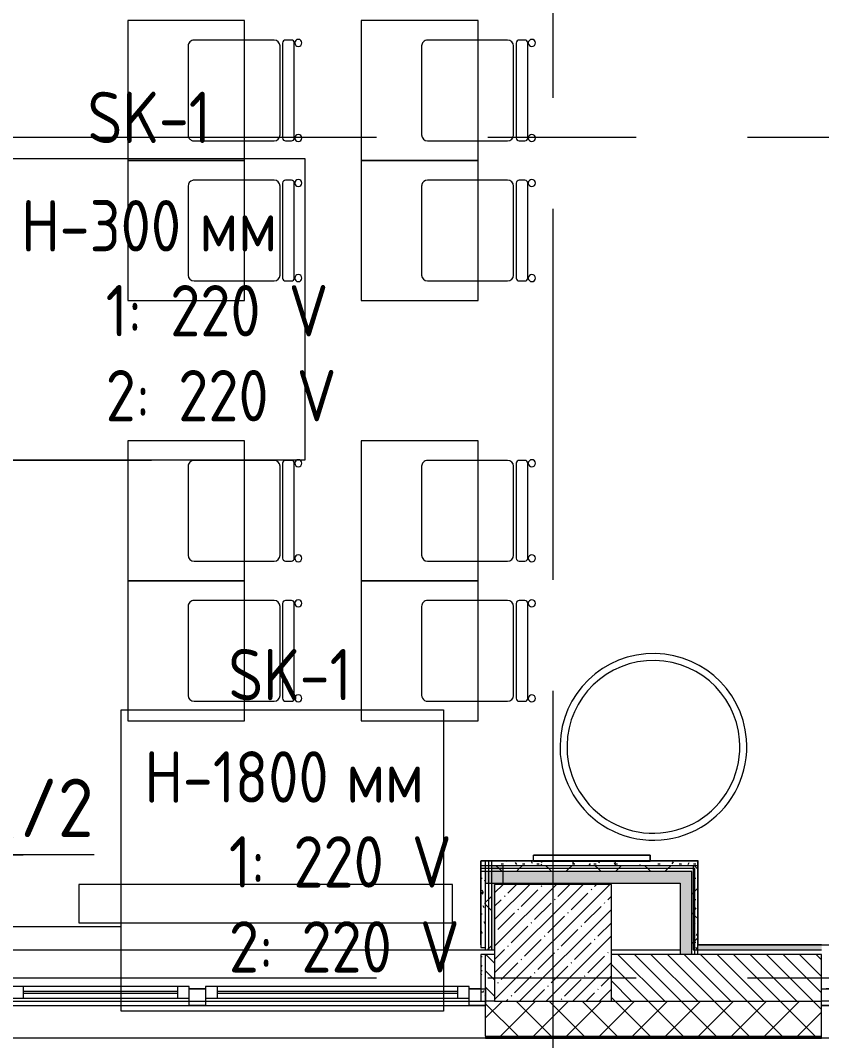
# Model space of a CAD drawing. Header units: millimetres. Extents: x 35881 to 234190, y -8553 to 29063.
# Drawn here: x 49879 to 53310, y -269 to 4100 of the extents above; entities that cross this region are included whole.
import ezdxf

# ---------------------------------------------------------------- set-up
doc = ezdxf.new("R2010")
doc.units = ezdxf.units.MM
doc.linetypes.add('Осевая', pattern=[3175, 635, -476.25, 1587.5, -476.25])
for name, color, linetype, lineweight in [('A-ANNO-DIMS', 7, 'Continuous', 9), ('A-ANNO-DIMS-100', 7, 'Continuous', 9), ('A-GLAZ', 7, 'Continuous', 9), ('A-GLAZ-1', 7, 'Continuous', 13), ('A-WALL', 7, 'Continuous', 9), ('E-ELEC-FIXT-IDEN', 7, 'Continuous', 9), ('I-WALL', 7, 'Continuous', 9), ('M-EQPM', 7, 'Continuous', 9), ('S-COLS', 7, 'Continuous', 9), ('Оси', 7, 'Continuous', 9), ('Оси-2', 7, 'Осевая', 9)]:
    doc.layers.add(name, color=color, linetype=linetype, lineweight=lineweight)
for name, color, linetype, lineweight, true_color in [('A-WALL-1', 7, 'Continuous', 9, 0x3c3c3c), ('A-WALL-FNSH-1', 7, 'Continuous', 9, 0x3c3c3c), ('I-FURN-1', 7, 'Continuous', 9, 0xf0f0f0), ('M-EQPM-1', 7, 'Continuous', 9, 0xd4d4d4)]:
    doc.layers.add(name, color=color, linetype=linetype, lineweight=lineweight, true_color=true_color)
doc.styles.add('GOST Common', font='GOST_Common.ttf', dxfattribs={"width": 0.9, "height": 220})
doc.styles.add('ISOCPEUR', font='isocpeur.ttf', dxfattribs={"width": 0.9, "height": 250})
doc.dimstyles.new('ISO-2_5_0_9К_БОЛЬШОЙ_2', dxfattribs={"dimscale": 304.8, "dimtxt": 248.995294, "dimasz": 0.492126, "dimexe": 0.393701, "dimexo": 0.984252, "dimgap": 0, "dimtad": 1, "dimdec": 0, "dimrnd": 10, "dimzin": 0, "dimdsep": 46, "dimtxsty": 'ISOCPEUR', "dimblk1": 'OBLIQUE', "dimblk2": 'OBLIQUE', "dimsah": 1, "dimcen": 0.09, "dimdle": 0.393701, "dimazin": 0, "dimtfac": 1, "dimtdec": 4, "dimtix": 1, "dimtmove": 1, "dimatfit": 3, "dimfxl": 1, "dimtvp": 1, "dimtolj": 1, "dimtzin": 0, "dimarcsym": 2})
pattern_1 = [(0, (0, 0), (121.92, 30.48), [10.058, -81.382, 10.058, -81.382, -487.68]), (0, (0, 0), (121.92, 30.48), [-182.88, 10.058, -172.822, 10.058, -81.382, -213.36]), (0, (0, 0), (121.92, 30.48), [-457.2, 10.058, -50.902, 10.058, -142.342]), (120, (45.72, 15.24), (-87.356454, 90.345817), [10.058, -81.382, 10.058, -81.382, -487.68]), (120, (45.72, 15.24), (-87.356454, 90.345817), [-182.88, 10.058, -172.822, 10.058, -81.382, -213.36]), (120, (45.72, 15.24), (-87.356454, 90.345817), [-457.2, 10.058, -50.902, 10.058, -142.342]), (240, (60.96, 76.2), (-34.563546, -120.825817), [10.058, -81.382, 10.058, -81.382, -487.68]), (240, (60.96, 76.2), (-34.563546, -120.825817), [-182.88, 10.058, -172.822, 10.058, -81.382, -213.36]), (240, (60.96, 76.2), (-34.563546, -120.825817), [-457.2, 10.058, -50.902, 10.058, -142.342])]
pattern_2 = [(45, (0, 0), (-106.066, 106.066), []), (135, (0, 0), (-106.066, -106.066), [])]

# ---------------------------------------------------------------- blocks, each defined once
blk = doc.blocks.new('BSC_Колонна _Прямоугольная - 500х500-V8-План размещения напольных электротехнических лючков и розеток 1 этажа в осях 12-23')
at = {"layer": 'S-COLS'}
h = blk.add_hatch(dxfattribs=at)
h.set_pattern_fill('FP_10', color=256, style=0, pattern_type=2)
h.set_pattern_definition([(45, (-52160, -150), (-57.02463, 57.02463), []), (45, (-52102.975, -150), (-57.02463, 57.02463), [100.806, -20.161, 3.353, -16.808])])
h.paths.add_polyline_path([(-250, -250), (250, -250), (250, 250), (-250, 250), (-250, 69.9)])
for p, q in [((250, 250), (-250, 250)), ((-250, 250), (-250, -250)), ((250, -250), (250, 250)), ((-250, -250), (250, -250))]:
    blk.add_line(p, q, dxfattribs=at)
blk = doc.blocks.new('120_Окно_СКБ_2Ст - 120_Окно_СКБ_2Ст 2100х2500 _мал створка справа_-22445857-План размещения напольных электротехнических лючков и розеток 1 этажа в осях 12-23')
at = {"layer": 'A-GLAZ'}
for p, q in [((1050, -57), (-1050, -57)), ((-1030, -127), (-980, -127)), ((-930, -107), (100, -107)), ((100, -117), (-930, -117)), ((150, -127), (220, -127)), ((270, -107), (930, -107)), ((930, -117), (270, -117)), ((980, -127), (1030, -127))]:
    blk.add_line(p, q, dxfattribs=at)
at = {"layer": 'A-GLAZ-1'}
for p, q in [((-1050, -127), (-1050, -57)), ((-1050, -57), (-980, -57)), ((-980, -57), (-980, -127)), ((150, -87), (-980, -87)), ((-980, -87), (-980, -137)), ((-930, -137), (-930, -87)), ((100, -137), (100, -87)), ((150, -127), (150, -57)), ((150, -57), (220, -57)), ((150, -137), (150, -87)), ((220, -57), (220, -127)), ((980, -87), (220, -87)), ((220, -87), (220, -137)), ((270, -137), (270, -87)), ((930, -137), (930, -87)), ((980, -127), (980, -57)), ((980, -57), (1050, -57)), ((980, -137), (980, -87)), ((1050, -57), (1050, -127)), ((-980, -127), (-1050, -127)), ((220, -127), (150, -127)), ((1050, -127), (980, -127)), ((-980, -137), (150, -137)), ((220, -137), (980, -137))]:
    blk.add_line(p, q, dxfattribs=at)
blk = doc.blocks.new('120_Окно_СКБ_2Ст - 120_Окно_СКБ_2Ст 3100х2500 _мал_створка слева_-22446080-План размещения напольных электротехнических лючков и розеток 1 этажа в осях 12-23')
at = {"layer": 'A-GLAZ'}
for p, q in [((1550, -57), (-1550, -57)), ((-1530, -127), (-1480, -127)), ((-1430, -107), (600, -107)), ((600, -117), (-1430, -117)), ((650, -127), (720, -127)), ((770, -107), (1430, -107)), ((1430, -117), (770, -117)), ((1480, -127), (1530, -127))]:
    blk.add_line(p, q, dxfattribs=at)
at = {"layer": 'A-GLAZ-1'}
for p, q in [((-1550, -127), (-1550, -57)), ((-1550, -57), (-1480, -57)), ((-1480, -57), (-1480, -127)), ((650, -87), (-1480, -87)), ((-1480, -87), (-1480, -137)), ((-1430, -137), (-1430, -87)), ((600, -137), (600, -87)), ((650, -127), (650, -57)), ((650, -57), (720, -57)), ((650, -137), (650, -87)), ((720, -57), (720, -127)), ((1480, -87), (720, -87)), ((720, -87), (720, -137)), ((770, -137), (770, -87)), ((1430, -137), (1430, -87)), ((1480, -127), (1480, -57)), ((1480, -57), (1550, -57)), ((1480, -137), (1480, -87)), ((1550, -57), (1550, -127)), ((-1480, -127), (-1550, -127)), ((720, -127), (650, -127)), ((1550, -127), (1480, -127)), ((-1480, -137), (650, -137)), ((720, -137), (1480, -137))]:
    blk.add_line(p, q, dxfattribs=at)
blk = doc.blocks.new('Стол базовый прямоугольный - 1_7а-25476368-План размещения напольных электротехнических лючков и розеток 1 этажа в осях 12-23')
at = {"layer": 'I-FURN-1'}
for p, q in [((250, 300), (-250, 300)), ((-250, 300), (-250, -300)), ((250, -300), (250, 300)), ((-250, -300), (250, -300))]:
    blk.add_line(p, q, dxfattribs=at)
blk = doc.blocks.new('Стул Breuer - 1_9а-V93-План размещения напольных электротехнических лючков и розеток 1 этажа в осях 12-23')
at = {"layer": 'I-FURN-1'}
for p, q in [((190.5, 241.3), (-190.5, 241.3)), ((-215.9, 215.9), (-215.9, 0)), ((215.9, 0), (215.9, 215.9)), ((-215.9, 0), (-215.9, -127)), ((215.9, -127), (215.9, 0)), ((203.2, -163.5), (-203.2, -163.5)), ((-190.5, -152.4), (190.5, -152.4)), ((-215.9, -176.2), (-215.9, -200.8)), ((-203.2, -213.5), (203.2, -213.5)), ((215.9, -200.8), (215.9, -176.2))]:
    blk.add_line(p, q, dxfattribs=at)
for centre, radius, start, end in [((-190.5, 215.9), 25.4, 165, 180), ((-190.5, 215.9), 25.4, 150, 165), ((-190.5, 215.9), 25.4, 135, 150), ((-190.5, 215.9), 25.4, 120, 135), ((-190.5, 215.9), 25.4, 90, 120), ((190.5, 215.9), 25.4, 0, 90), ((-190.5, -127), 25.4, 180, 270), ((190.5, -127), 25.4, 270, 360), ((-203.2, -176.2), 12.7, 90, 180), ((203.2, -176.2), 12.7, 360, 90), ((-203.5, -230.6), 15.1, 360, 180), ((-203.2, -200.8), 12.7, 180, 270), ((203.7, -230.6), 15.1, 360, 180), ((203.2, -200.8), 12.7, 270, 360), ((-203.5, -230.6), 15.1, 180, 360), ((203.7, -230.6), 15.1, 180, 360)]:
    blk.add_arc(centre, radius, start, end, dxfattribs=at)
blk = doc.blocks.new('Стул Breuer - 1_9а-V94-План размещения напольных электротехнических лючков и розеток 1 этажа в осях 12-23')
at = {"layer": 'I-FURN-1'}
for p, q in [((190.5, 241.3), (-190.5, 241.3)), ((-215.9, 215.9), (-215.9, 0)), ((215.9, 0), (215.9, 215.9)), ((-215.9, 0), (-215.9, -127)), ((215.9, -127), (215.9, 0)), ((203.2, -163.5), (-203.2, -163.5)), ((-190.5, -152.4), (190.5, -152.4)), ((-215.9, -176.2), (-215.9, -200.8)), ((-203.2, -213.5), (203.2, -213.5)), ((215.9, -200.8), (215.9, -176.2))]:
    blk.add_line(p, q, dxfattribs=at)
for centre, radius, start, end in [((-190.5, 215.9), 25.4, 90, 180), ((190.5, 215.9), 25.4, 15, 90), ((190.5, 215.9), 25.4, 0, 15), ((-190.5, -127), 25.4, 180, 270), ((190.5, -127), 25.4, 270, 360), ((-203.2, -176.2), 12.7, 90, 180), ((203.2, -176.2), 12.7, 360, 90), ((-203.5, -230.6), 15.1, 360, 180), ((-203.2, -200.8), 12.7, 180, 270), ((203.7, -230.6), 15.1, 360, 180), ((203.2, -200.8), 12.7, 270, 360), ((-203.5, -230.6), 15.1, 180, 360), ((203.7, -230.6), 15.1, 180, 360)]:
    blk.add_arc(centre, radius, start, end, dxfattribs=at)
blk = doc.blocks.new('Стул Breuer - 1_9а-V72-План размещения напольных электротехнических лючков и розеток 1 этажа в осях 12-23')
at = {"layer": 'I-FURN-1'}
for p, q in [((190.5, 241.3), (-190.5, 241.3)), ((-215.9, 215.9), (-215.9, 0)), ((215.9, 0), (215.9, 215.9)), ((-215.9, 0), (-215.9, -127)), ((215.9, -127), (215.9, 0)), ((203.2, -163.5), (-203.2, -163.5)), ((-190.5, -152.4), (190.5, -152.4)), ((-215.9, -176.2), (-215.9, -200.8)), ((-203.2, -213.5), (203.2, -213.5)), ((215.9, -200.8), (215.9, -176.2))]:
    blk.add_line(p, q, dxfattribs=at)
for centre, radius, start, end in [((-190.5, 215.9), 25.4, 90, 180), ((190.5, 215.9), 25.4, 0, 90), ((-190.5, -127), 25.4, 180, 270), ((190.5, -127), 25.4, 270, 360), ((-203.2, -176.2), 12.7, 90, 180), ((203.2, -176.2), 12.7, 360, 90), ((-203.5, -230.6), 15.1, 360, 180), ((-203.2, -200.8), 12.7, 180, 270), ((203.7, -230.6), 15.1, 360, 180), ((203.2, -200.8), 12.7, 270, 360), ((-203.5, -230.6), 15.1, 180, 360), ((203.7, -230.6), 15.1, 180, 360)]:
    blk.add_arc(centre, radius, start, end, dxfattribs=at)
blk = doc.blocks.new('Стул Breuer - 1_9а-V95-План размещения напольных электротехнических лючков и розеток 1 этажа в осях 12-23')
at = {"layer": 'I-FURN-1'}
for p, q in [((190.5, 241.3), (-190.5, 241.3)), ((-215.9, 215.9), (-215.9, 0)), ((215.9, 0), (215.9, 215.9)), ((-215.9, 0), (-215.9, -127)), ((215.9, -127), (215.9, 0)), ((203.2, -163.5), (-203.2, -163.5)), ((-190.5, -152.4), (190.5, -152.4)), ((-215.9, -176.2), (-215.9, -200.8)), ((-203.2, -213.5), (203.2, -213.5)), ((215.9, -200.8), (215.9, -176.2))]:
    blk.add_line(p, q, dxfattribs=at)
for centre, radius, start, end in [((-190.5, 215.9), 25.4, 90, 180), ((190.5, 215.9), 25.4, 75, 90), ((190.5, 215.9), 25.4, 0, 75), ((-190.5, -127), 25.4, 180, 270), ((190.5, -127), 25.4, 270, 360), ((-203.2, -176.2), 12.7, 90, 180), ((203.2, -176.2), 12.7, 360, 90), ((-203.5, -230.6), 15.1, 360, 180), ((-203.2, -200.8), 12.7, 180, 270), ((203.7, -230.6), 15.1, 360, 180), ((203.2, -200.8), 12.7, 270, 360), ((-203.5, -230.6), 15.1, 180, 360), ((203.7, -230.6), 15.1, 180, 360)]:
    blk.add_arc(centre, radius, start, end, dxfattribs=at)
blk = doc.blocks.new('Стул Breuer - 1_9а-V96-План размещения напольных электротехнических лючков и розеток 1 этажа в осях 12-23')
at = {"layer": 'I-FURN-1'}
for p, q in [((190.5, 241.3), (-190.5, 241.3)), ((-215.9, 215.9), (-215.9, 0)), ((215.9, 0), (215.9, 215.9)), ((-215.9, 0), (-215.9, -127)), ((215.9, -127), (215.9, 0)), ((203.2, -163.5), (-203.2, -163.5)), ((-190.5, -152.4), (190.5, -152.4)), ((-215.9, -176.2), (-215.9, -200.8)), ((-203.2, -213.5), (203.2, -213.5)), ((215.9, -200.8), (215.9, -176.2))]:
    blk.add_line(p, q, dxfattribs=at)
for centre, radius, start, end in [((-190.5, 215.9), 25.4, 120, 180), ((-190.5, 215.9), 25.4, 90, 120), ((190.5, 215.9), 25.4, 0, 90), ((-190.5, -127), 25.4, 180, 270), ((190.5, -127), 25.4, 270, 360), ((-203.2, -176.2), 12.7, 90, 180), ((203.2, -176.2), 12.7, 360, 90), ((-203.5, -230.6), 15.1, 360, 180), ((-203.2, -200.8), 12.7, 180, 270), ((203.7, -230.6), 15.1, 360, 180), ((203.2, -200.8), 12.7, 270, 360), ((-203.5, -230.6), 15.1, 180, 360), ((203.7, -230.6), 15.1, 180, 360)]:
    blk.add_arc(centre, radius, start, end, dxfattribs=at)
blk = doc.blocks.new('ПУФ - 1_53-V119-План размещения напольных электротехнических лючков и розеток 1 этажа в осях 12-23')
at = {"layer": 'I-FURN-1'}
for radius, start, end in [(400, 360, 180), (400, 0, 180), (370, 360, 180), (370, 0, 180), (400, 180, 360), (370, 180, 360), (370, 180, 360), (400, 180, 360)]:
    blk.add_arc((0, 0), radius, start, end, dxfattribs=at)
blk = doc.blocks.new('radiator_prado_classic_z_tip_30_po exemplyaru - Classic Z Тип 30-500-30677899-План размещения напольных электротехнических лючков и розеток 1 этажа в осях 12-23')
at = {"layer": 'M-EQPM-1'}
for p, q in [((0, 228), (0, 64)), ((1600, 228), (0, 228)), ((1600, 64), (1600, 228)), ((0, 64), (1600, 64))]:
    blk.add_line(p, q, dxfattribs=at)
blk = doc.blocks.new('Мебель_универсальная - 1_5р-31046418-План размещения напольных электротехнических лючков и розеток 1 этажа в осях 12-23')
at = {"layer": 'I-FURN-1'}
for p, q in [((61490, 7049), (60990, 7049)), ((60990, 7049), (61490, 7049)), ((60990, 7049), (60990, 7024)), ((60990, 7049), (60990, 7024)), ((61490, 7024), (61490, 7049)), ((61490, 7049), (61490, 7024)), ((61490, 7024), (60990, 7024)), ((60990, 7024), (61490, 7024))]:
    blk.add_line(p, q, dxfattribs=at)
blk = doc.blocks.new('DIMBLOCK96-План размещения напольных электротехнических лючков и розеток 1 этажа в осях 12-23')
at = {"layer": 'A-ANNO-DIMS-100'}
for p, q in [((49771.5, 332.4), (49771.5, 646.3)), ((49415.8, 600), (49415.8, 406.3)), ((49415.8, 526.3), (49415.8, 600)), ((49415.8, 526.3), (49891.5, 526.3)), ((49664.7, 526.3), (49593.7, 526.3)), ((50195.6, 526.3), (49664.7, 526.3)), ((49771.5, 526.3), (49771.5, 332.4))]:
    blk.add_line(p, q, dxfattribs=at)
at = {"layer": 'A-ANNO-DIMS-100', "lineweight": 20}
for p, q in [((49415.8, 526.3), (49490.8, 601.3)), ((49771.5, 526.3), (49846.5, 601.3)), ((49415.8, 526.3), (49340.8, 451.3)), ((49771.5, 526.3), (49696.5, 451.3))]:
    blk.add_line(p, q, dxfattribs=at)
at = {"layer": 'A-ANNO-DIMS-100', "color": 0, "insert": (49764.7, 852.9), "char_height": 250, "width": 517.144, "attachment_point": 1, "line_spacing_factor": 1.149209, "style": 'ISOCPEUR'}
blk.add_mtext('1/2', dxfattribs=at)
blk = doc.blocks.new('_Oblique')
at = {"color": 0, "linetype": 'ByBlock', "lineweight": -2}
blk.add_line((-0.5, -0.5), (0.5, 0.5), dxfattribs=at)

msp = doc.modelspace()

# ---------------------------------------------------------------- hatches: boundary and pattern name
at = {"layer": 'A-WALL'}
h = msp.add_hatch(dxfattribs=at)
h.set_pattern_fill('FP_21', color=256, style=0, pattern_type=2)
h.set_pattern_definition([(135, (0, 0), (-35.35534, -35.35534), [])])
h.paths.add_polyline_path([(65160, -100), (65410, -100), (65410, 100), (65160, 100)])
h.paths.add_polyline_path([(64260, -100), (64260, 100), (63710, 100), (63710, -100)])
h.paths.add_polyline_path([(61538.4, -100), (61610, -100), (61610, 100), (61410, 100), (61410, -100)])
h.paths.add_polyline_path([(60010, -100), (60010, 100), (59260, 100), (59260, -100)])
h.paths.add_polyline_path([(57160, -100), (57160, 100), (56910, 100), (56910, -100)])
h.paths.add_polyline_path([(53310, -100), (53310, 100), (52410, 100), (52410, -100), (52809.7, -100)])
h.paths.add_polyline_path([(51871.5, -100), (51910, -100), (51910, 100), (51871.5, 100)])
h.paths.add_polyline_path([(49771.5, -100), (49771.5, 100), (49060, 100), (49060, -100)])
h.paths.add_polyline_path([(48160, -100), (48160, 100), (47910, 100), (47910, -100)])
h = msp.add_hatch(dxfattribs=at)
h.set_pattern_fill('FP_17', color=256, style=0, pattern_type=2)
h.set_pattern_definition([(45, (0, 0), (-70.71068, 70.71068), []), (135, (0, 0), (-70.71068, -70.71068), [])])
h.paths.add_polyline_path([(75358.8, -250), (75700, -250), (75700, -100), (73980, -100), (73980, -250), (74631.4, -250)])
h.paths.add_polyline_path([(70660, -250), (70660, -100), (67060, -100), (67060, -250), (70267, -250)])
h.paths.add_polyline_path([(72280, -250), (72280, -100), (71560, -100), (71560, -250), (71721.8, -250)])
h.paths.add_polyline_path([(65160, -250), (66160, -250), (66160, -100), (65160, -100)])
h.paths.add_polyline_path([(63710, -250), (64260, -250), (64260, -100), (63710, -100)])
h.paths.add_polyline_path([(61410, -250), (61610, -250), (61610, -100), (60910, -100), (60910, -250)])
h.paths.add_polyline_path([(60010, -250), (60010, -100), (59260, -100), (59260, -250)])
h.paths.add_polyline_path([(57160, -250), (57160, -100), (56410, -100), (56410, -250), (56910, -250)])
h.paths.add_polyline_path([(52809.7, -250), (53310, -250), (53310, -100), (51871.5, -100), (51871.5, -250)])
h.paths.add_polyline_path([(49771.5, -250), (49771.5, -100), (49060, -100), (49060, -250)])
h.paths.add_polyline_path([(47910, -250), (48160, -250), (48160, -100), (47410, -100), (47410, -250)])
h.paths.add_polyline_path([(44081, -250), (44310, -250), (44310, -100), (42737.5, -100), (42737.5, -250), (43410, -250)])
h.paths.add_polyline_path([(40637.5, -250), (40637.5, -100), (39940, -100), (39940, -250)])
h.paths.add_polyline_path([(39040, -250), (39040, -100), (38742.7, -100), (38742.7, -250)])
at = {"layer": 'I-WALL'}
h = msp.add_hatch(dxfattribs=at)
h.set_pattern_fill('FP_58', color=256, style=0, pattern_type=2)
h.set_pattern_definition(pattern_1)
h.paths.add_polyline_path([(51851.5, 130), (51871.5, 130), (51871.5, 455), (51851.5, 455), (51851.5, 219.9)])
h.paths.add_polyline_path([(51851.5, 480), (51871.5, 480), (51871.5, 500), (51851.5, 500)])
h = msp.add_hatch(dxfattribs=at)
h.set_pattern_fill('FP_60', color=256, style=0, pattern_type=2)
h.set_pattern_definition(pattern_2)
h.paths.add_polyline_path([(51871.5, 120), (51884, 120), (51884, 500), (51871.5, 500), (51871.5, 130)])
h = msp.add_hatch(dxfattribs=at)
h.set_pattern_fill('FP_60', color=256, style=0, pattern_type=2)
h.set_pattern_definition(pattern_2)
h.paths.add_polyline_path([(51896.5, 120), (51896.5, 500), (51884, 500), (51884, 120)])
h = msp.add_hatch(dxfattribs=at)
h.set_pattern_fill('FP_58', color=256, style=0, pattern_type=2)
h.set_pattern_definition(pattern_1)
h.paths.add_polyline_path([(52780, 480), (52780, 500), (51896.5, 500), (51896.5, 480), (52760, 480)])
h = msp.add_hatch(dxfattribs=at)
h.set_pattern_fill('FP_60', color=256, style=0, pattern_type=2)
h.set_pattern_definition(pattern_2)
h.paths.add_polyline_path([(52755, 467.5), (52767.5, 467.5), (52767.5, 480), (51851.5, 480), (51851.5, 467.5), (52705, 467.5)])
h = msp.add_hatch(dxfattribs=at)
h.set_pattern_fill('FP_60', color=256, style=0, pattern_type=2)
h.set_pattern_definition(pattern_2)
h.paths.add_polyline_path([(51871.5, 455), (52755, 455), (52755, 467.5), (51851.5, 467.5), (51851.5, 455)])
for points in [[(52705, 405), (52705, 455), (51871.5, 455), (51871.5, 405), (52446, 405)], [(51910, 120), (51910, 400), (51946.5, 400), (51946.5, 480), (51896.5, 480), (51896.5, 120)], [(52705, 100), (52755, 100), (52755, 455), (52705, 455), (52705, 219.9)]]:
    msp.add_hatch(color=256, dxfattribs=at).paths.add_polyline_path(points)
h = msp.add_hatch(dxfattribs=at)
h.set_pattern_fill('FP_60', color=256, style=0, pattern_type=2)
h.set_pattern_definition(pattern_2)
h.paths.add_polyline_path([(52755, 100), (52767.5, 100), (52767.5, 467.5), (52755, 467.5), (52755, 219.9)])
h = msp.add_hatch(dxfattribs=at)
h.set_pattern_fill('FP_58', color=256, style=0, pattern_type=2)
h.set_pattern_definition(pattern_1)
h.paths.add_polyline_path([(52780, 120), (52780, 480), (52760, 480), (52760, 120)])
h = msp.add_hatch(dxfattribs=at)
h.set_pattern_fill('FP_60', color=256, style=0, pattern_type=2)
h.set_pattern_definition(pattern_2)
h.paths.add_polyline_path([(52767.5, 100), (52780, 100), (52780, 480), (52767.5, 480), (52767.5, 219.9)])
h = msp.add_hatch(dxfattribs=at)
h.set_pattern_fill('FP_58', color=256, style=0, pattern_type=2)
h.set_pattern_definition(pattern_1)
h.paths.add_polyline_path([(56390, 120), (56410, 120), (56410, 140), (56389, 140), (56389, 120)])
h.paths.add_polyline_path([(53310, 120), (53310, 140), (52780, 140), (52780, 120), (52809.7, 120)])
h = msp.add_hatch(dxfattribs=at)
h.set_pattern_fill('FP_58', color=256, style=0, pattern_type=2)
h.set_pattern_definition(pattern_1)
h.paths.add_polyline_path([(51871.5, -100), (51871.5, 100), (51851.5, 100), (51851.5, -100)])

# ---------------------------------------------------------------- linework, layer by layer
at = {"layer": 'A-WALL'}
for p, q in [((51884, 500), (51884, 120)), ((51896.5, 500), (51896.5, 120)), ((52767.5, 467.5), (51851.5, 467.5)), ((52755, 455), (51851.5, 455)), ((52755, 100), (52755, 455)), ((52767.5, 100), (52767.5, 467.5)), ((49791.5, -100), (51851.5, -100)), ((51910, -100), (51871.5, -100)), ((52410, -100), (53310, -100)), ((51871.5, -258), (49771.5, -258)), ((51871.5, -250), (53310, -250)), ((51871.5, -253), (53310, -253)), ((56410, -258), (53310, -258))]:
    msp.add_line(p, q, dxfattribs=at)
at = {"layer": 'A-WALL-1'}
for p, q in [((52780, 500), (51851.5, 500)), ((51871.5, 120), (51871.5, 500)), ((52780, 100), (52780, 500)), ((52780, 480), (51851.5, 480)), ((51946.5, 400), (51946.5, 480)), ((52760, 480), (52760, 120)), ((51871.5, 405), (52705, 405)), ((52705, 405), (52705, 100)), ((51851.5, 140.5), (51851.5, 130)), ((53310, 140), (52780, 140)), ((51851.5, 130), (51871.5, 130)), ((51851.5, 100), (51851.5, -100)), ((51871.5, 100), (51851.5, 100)), ((51871.5, 120), (51910, 120)), ((51910, 100), (51871.5, 100)), ((51871.5, -250), (51871.5, 100)), ((53310, 100), (52410, 100)), ((52760, 120), (53310, 120)), ((53310, -250), (53310, 100)), ((51851.5, -100), (51871.5, -100))]:
    msp.add_line(p, q, dxfattribs=at)
at = {"layer": 'A-WALL-FNSH-1'}
for p, q in [((51850.5, 501), (51850.5, 140.5)), ((52781, 501), (51850.5, 501)), ((51851.5, 140.5), (51851.5, 500)), ((52781, 141), (52781, 501)), ((51850.5, 140.5), (51851.5, 140.5)), ((53310, 141), (52781, 141)), ((53310, 140), (53310, 141)), ((51850.5, 100), (51850.5, -100)), ((51851.5, 100), (51850.5, 100)), ((51850.5, -100), (51851.5, -100)), ((51871.5, -250), (51871.5, -258)), ((51871.5, -258), (53310, -258)), ((53310, -258), (53310, -250))]:
    msp.add_line(p, q, dxfattribs=at)
at = {"layer": 'E-ELEC-FIXT-IDEN'}
for p, q in [((49794.5, 2216.2), (50440.5, 2217.2)), ((50311.4, 220), (50311.4, 502.2)), ((49535.8, 220), (50311.4, 220))]:
    msp.add_line(p, q, dxfattribs=at)
at = {"layer": 'E-ELEC-FIXT-IDEN', "flags": 128}
for points in [[(49783.8, 3508.2), (51097.1, 3508.2), (51097.1, 2217.2), (49783.8, 2217.2)], [(50311.4, 1147.7), (51690.4, 1147.7), (51690.4, -143.3), (50311.4, -143.3)]]:
    msp.add_lwpolyline(points, close=True, dxfattribs=at)
at = {"layer": 'I-WALL'}
for p, q in [((53310, 141), (56389, 141)), ((47910, 120), (51871.5, 120)), ((52410, 120), (52705, 120)), ((56410, -100), (53310, -100))]:
    msp.add_line(p, q, dxfattribs=at)
at = {"layer": 'Оси'}
msp.add_line((52160, -1906.3), (52160, 593.7), dxfattribs=at)
at = {"layer": 'Оси-2'}
for p, q in [((52160, 593.7), (52160, 24898.1)), ((39180.8, 3600), (82200, 3600)), ((39180.8, 0), (82200, 0))]:
    msp.add_line(p, q, dxfattribs=at)

# ---------------------------------------------------------------- block references
at = {"layer": 'A-GLAZ', "rotation": 180}
for name, p in [('120_Окно_СКБ_2Ст - 120_Окно_СКБ_2Ст 2100х2500 _мал створка справа_-22445857-План размещения напольных электротехнических лючков и розеток 1 этажа в осях 12-23', (50821.5, -175)), ('120_Окно_СКБ_2Ст - 120_Окно_СКБ_2Ст 3100х2500 _мал_створка слева_-22446080-План размещения напольных электротехнических лючков и розеток 1 этажа в осях 12-23', (54860, -175))]:
    msp.add_blockref(name, p, dxfattribs=at)
at = {"layer": 'I-FURN-1'}
for p in [(50588.8, 3800), (51588.8, 3800), (50588.8, 3200), (51588.8, 3200), (50588.8, 2000), (51588.8, 2000), (50588.8, 1400), (51588.8, 1400)]:
    msp.add_blockref('Стол базовый прямоугольный - 1_7а-25476368-План размещения напольных электротехнических лючков и розеток 1 этажа в осях 12-23', p, dxfattribs=at)
for name, p, rotation in [('Стул Breuer - 1_9а-V93-План размещения напольных электротехнических лючков и розеток 1 этажа в осях 12-23', (50838.8, 3800), 89.99999999999959), ('Стул Breuer - 1_9а-V72-План размещения напольных электротехнических лючков и розеток 1 этажа в осях 12-23', (51838.8, 3800), 89.99999999999959), ('Стул Breuer - 1_9а-V94-План размещения напольных электротехнических лючков и розеток 1 этажа в осях 12-23', (50838.8, 3200), 89.99999999999959), ('Стул Breuer - 1_9а-V95-План размещения напольных электротехнических лючков и розеток 1 этажа в осях 12-23', (51838.8, 3200), 89.99999999999959), ('Стул Breuer - 1_9а-V72-План размещения напольных электротехнических лючков и розеток 1 этажа в осях 12-23', (50838.8, 2000), 89.99999999999959), ('Стул Breuer - 1_9а-V72-План размещения напольных электротехнических лючков и розеток 1 этажа в осях 12-23', (51838.8, 2000), 89.99999999999959), ('Стул Breuer - 1_9а-V72-План размещения напольных электротехнических лючков и розеток 1 этажа в осях 12-23', (50838.8, 1400), 89.99999999999959), ('Стул Breuer - 1_9а-V96-План размещения напольных электротехнических лючков и розеток 1 этажа в осях 12-23', (51838.8, 1400), 89.99999999999959), ('ПУФ - 1_53-V119-План размещения напольных электротехнических лючков и розеток 1 этажа в осях 12-23', (52589.9, 989), 184.6613193387897)]:
    msp.add_blockref(name, p, dxfattribs=dict(at, rotation=rotation))
at = {"layer": 'I-FURN-1', "extrusion": (0, 0, -1), "rotation": 180}
msp.add_blockref('Мебель_универсальная - 1_5р-31046418-План размещения напольных электротехнических лючков и розеток 1 этажа в осях 12-23', (8913.7, 7549), dxfattribs=at)
at = {"layer": 'M-EQPM'}
msp.add_blockref('radiator_prado_classic_z_tip_30_po exemplyaru - Classic Z Тип 30-500-30677899-План размещения напольных электротехнических лючков и розеток 1 этажа в осях 12-23', (50129, 172), dxfattribs=at)
at = {"layer": 'S-COLS'}
msp.add_blockref('BSC_Колонна _Прямоугольная - 500х500-V8-План размещения напольных электротехнических лючков и розеток 1 этажа в осях 12-23', (52160, 150), dxfattribs=at)

# ---------------------------------------------------------------- texts
at = {"layer": 'E-ELEC-FIXT-IDEN', "char_height": 220, "attachment_point": 1, "style": 'GOST Common'}
for s, insert, width in [('SK-1', (50166.9, 3794.6), 656.582), ('H-300 ', (49883.8, 3330.6), 923.544), ('мм', (50645.8, 3330.6), 375.19), ('   1: 220 V', (49883.8, 2966.8), 1291.519), ('   2: 220 V', (49883.8, 2603), 1342.025), ('SK-1', (50769.8, 1408.2), 656.582), ('H-1800 ', (50411.4, 970.1), 1046.202), ('мм', (51274.6, 970.1), 375.19), ('   1: 220 V', (50411.4, 606.3), 1291.519), ('   2: 220 V', (50411.4, 242.5), 1342.025)]:
    msp.add_mtext(s, dxfattribs=dict(at, insert=insert, width=width))

# ---------------------------------------------------------------- dimensions: what is measured, and where the dimension line sits
at = {"layer": 'A-ANNO-DIMS'}
dim = msp.add_linear_dim(base=(49771.5, 526.3), p1=(49415.8, 300), p2=(49771.5, 632.4), text='1/2', dimstyle='ISO-2_5_0_9К_БОЛЬШОЙ_2', override={"dimpost": '<>', "dimfxl": 486.887781}, dxfattribs=at)
dim.commit()
dim.dimension.update_dxf_attribs({"geometry": 'DIMBLOCK96-План размещения напольных электротехнических лючков и розеток 1 этажа в осях 12-23', "text_midpoint": (50023.2, 686.3), "dimtype": 160})

doc.saveas('drawing.dxf')
